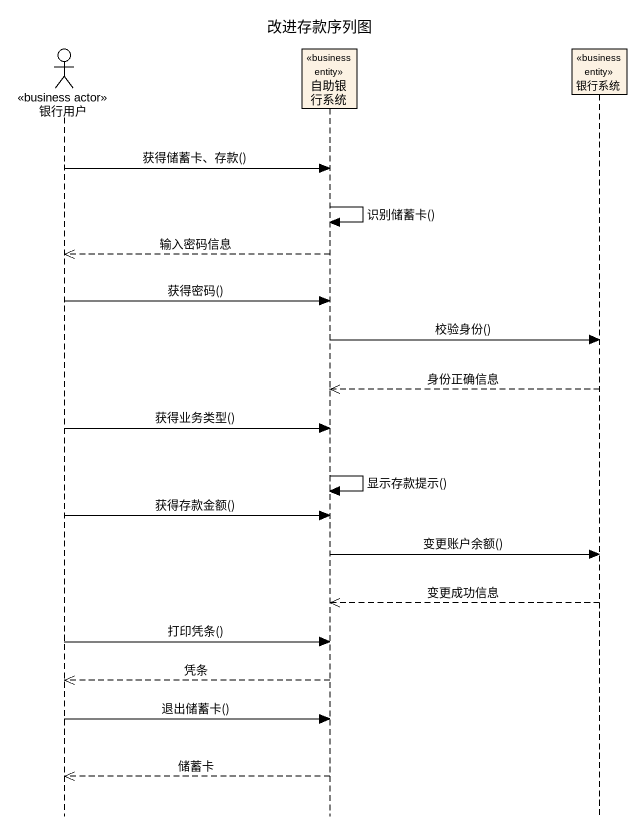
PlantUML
@startuml
title 改进存款序列图
hide footbox
actor 银行用户 <<business actor>>
participant 自助银行系统 <<business entity>>
participant 银行系统 <<business entity>>

银行用户 -> 自助银行系统 : 获得储蓄卡、存款()
自助银行系统 -> 自助银行系统 : 识别储蓄卡()
自助银行系统 -->> 银行用户 : 输入密码信息
银行用户 -> 自助银行系统 : 获得密码()
自助银行系统 -> 银行系统 : 校验身份()
银行系统 -->> 自助银行系统 : 身份正确信息
银行用户 -> 自助银行系统 : 获得业务类型()
自助银行系统 -> 自助银行系统 : 显示存款提示()
银行用户 -> 自助银行系统 : 获得存款金额()
自助银行系统 -> 银行系统 : 变更账户余额()
银行系统 -->> 自助银行系统 : 变更成功信息
银行用户 -> 自助银行系统 : 打印凭条()
自助银行系统 -->> 银行用户 : 凭条
银行用户 -> 自助银行系统 : 退出储蓄卡()
自助银行系统 -->> 银行用户 : 储蓄卡
@enduml
